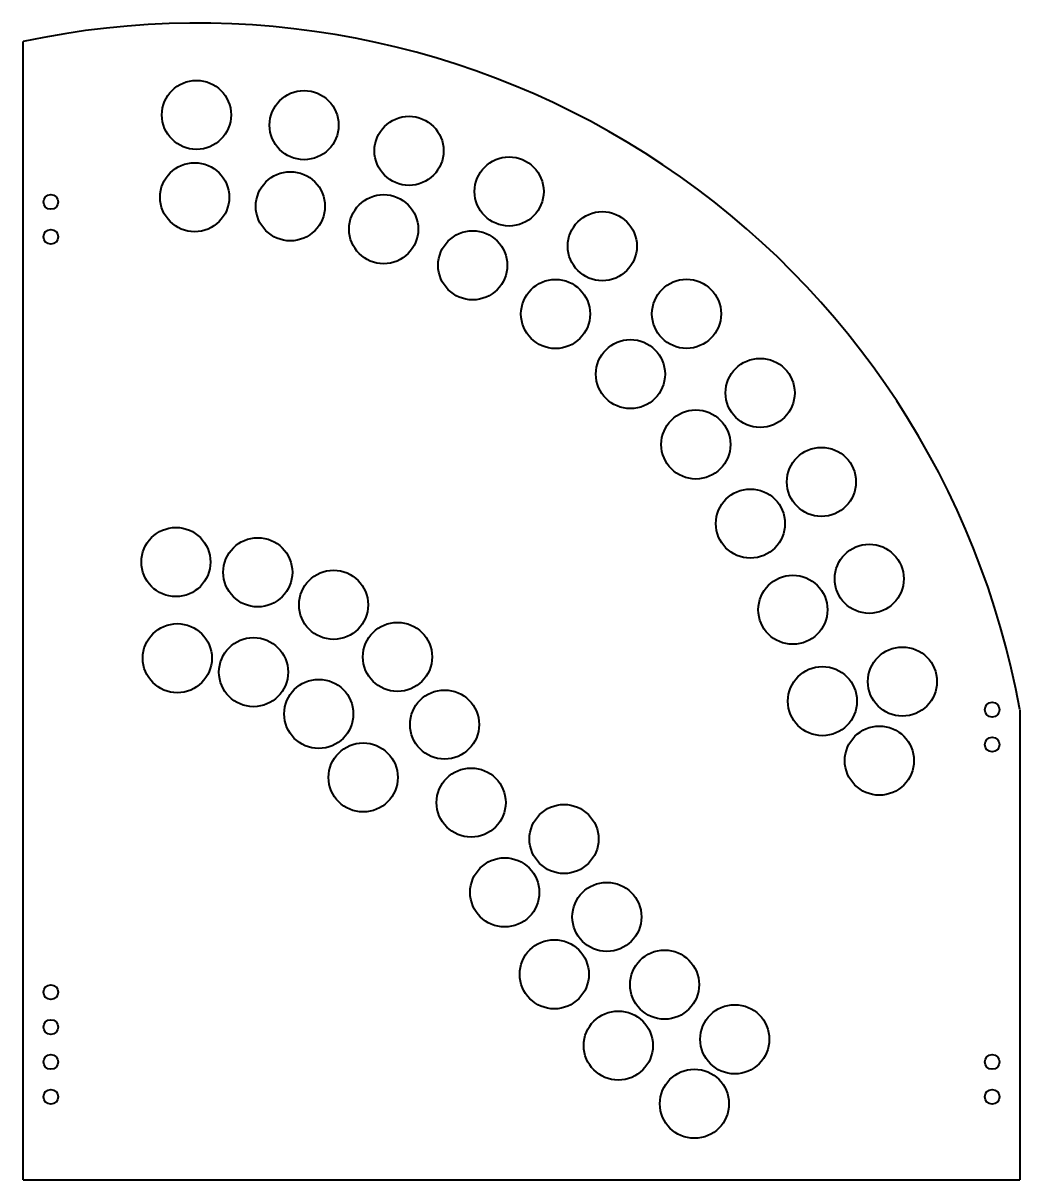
# Model space of a CAD drawing. Header units: inches. Extents: x -7.7 to 10.3, y 0 to 20.9.
import ezdxf

# ---------------------------------------------------------------- set-up
doc = ezdxf.new("R2010")
doc.units = ezdxf.units.IN
doc.header["$MEASUREMENT"] = 0
doc.layers.add('Visible', color=7, linetype='Continuous', lineweight=40)

msp = doc.modelspace()

# ---------------------------------------------------------------- linework, layer by layer
at = {"layer": 'Visible'}
for p, q in [((-7.737, 0), (-7.737, 20.562)), ((10.263, 8.493), (10.263, 0)), ((-7.737, 0), (10.263, 0))]:
    msp.add_line(p, q, dxfattribs=at)
for centre, radius in [((-4.606, 19.236), 0.624), ((-2.663, 19.051), 0.624), ((-0.768, 18.587), 0.624), ((1.04, 17.853), 0.624), ((-4.639, 17.749), 0.624), ((-2.911, 17.585), 0.624), ((-7.237, 17.664), 0.133), ((-1.226, 17.172), 0.624), ((2.723, 16.865), 0.624), ((-7.237, 17.034), 0.133), ((0.382, 16.519), 0.624), ((1.878, 15.64), 0.624), ((4.244, 15.643), 0.624), ((3.231, 14.554), 0.624), ((5.573, 14.214), 0.624), ((4.412, 13.283), 0.624), ((6.68, 12.607), 0.624), ((5.397, 11.854), 0.624), ((-4.977, 11.16), 0.624), ((-3.499, 10.974), 0.624), ((7.543, 10.857), 0.624), ((-2.13, 10.387), 0.624), ((6.164, 10.298), 0.624), ((-4.952, 9.423), 0.624), ((-0.976, 9.446), 0.624), ((-3.576, 9.171), 0.624), ((8.143, 9), 0.624), ((6.698, 8.647), 0.624), ((-2.398, 8.416), 0.624), ((-0.126, 8.224), 0.624), ((9.763, 8.493), 0.133), ((7.726, 7.572), 0.624), ((9.763, 7.863), 0.133), ((-1.596, 7.269), 0.624), ((0.354, 6.814), 0.624), ((2.031, 6.157), 0.624), ((0.96, 5.193), 0.624), ((2.805, 4.749), 0.624), ((1.856, 3.713), 0.624), ((3.847, 3.526), 0.624), ((-7.237, 3.39), 0.133), ((5.115, 2.539), 0.624), ((3.012, 2.426), 0.624), ((-7.237, 2.76), 0.133), ((-7.237, 2.13), 0.133), ((9.763, 2.13), 0.133), ((4.386, 1.375), 0.624), ((-7.237, 1.5), 0.133), ((9.763, 1.5), 0.133)]:
    msp.add_circle(centre, radius, dxfattribs=at)
msp.add_arc((-4.589, 5.799), 15.095, 10.2823, 102.0369, dxfattribs=at)

doc.saveas('drawing.dxf')
